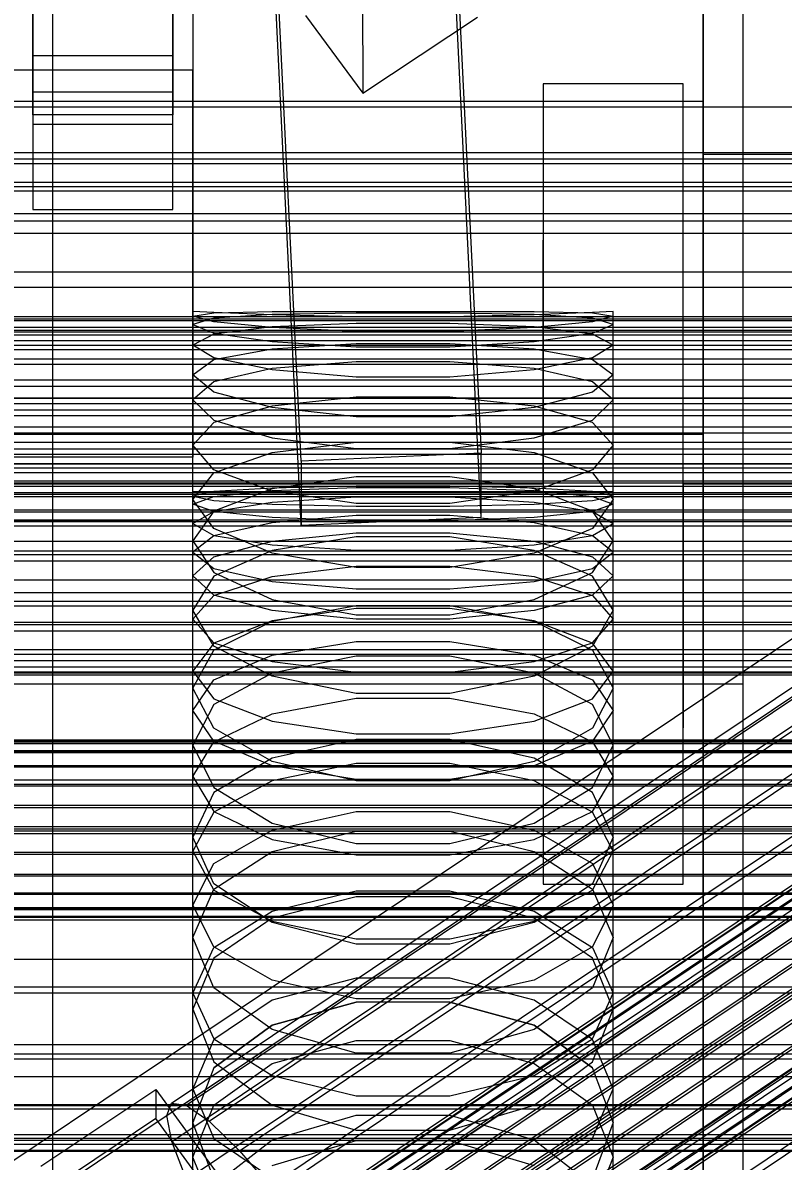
# Model space of a CAD drawing. Header units: millimetres. Extents: x -191664 to 191490, y -197311 to 10263.
# Drawn here: x 132 to 208, y -29967.7 to -29853.9 of the extents above; entities that cross this region are included whole.
import ezdxf

# ---------------------------------------------------------------- set-up
doc = ezdxf.new("R2010")
doc.units = ezdxf.units.MM
for name, color, linetype, lineweight in [('COTAS_USUARIO', 1, 'Continuous', 0), ('frontal_briquetadora', 7, 'Continuous', 0), ('frontal_C01', 7, 'Continuous', 0), ('frontal_C02', 7, 'Continuous', 0), ('frontal_C03', 7, 'Continuous', 0), ('frontal_secador', 7, 'Continuous', 0)]:
    doc.layers.add(name, color=color, linetype=linetype, lineweight=lineweight)
doc.dimstyles.new('PLANTA_100', dxfattribs={"dimtxt": 250, "dimasz": 150, "dimexe": 150, "dimexo": 80, "dimgap": 100, "dimtad": 1, "dimtih": 1, "dimtoh": 1, "dimdec": 1, "dimdsep": 46, "dimcen": 0.09, "dimclrd": 1, "dimclre": 1, "dimclrt": 1, "dimadec": 0, "dimazin": 0, "dimtfac": 1, "dimtdec": 4, "dimtofl": 0, "dimtmove": 0, "dimatfit": 3, "dimfxl": 1, "dimtolj": 1, "dimtzin": 0, "dimarcsym": 0})

# ---------------------------------------------------------------- blocks, each defined once
blk = doc.blocks.new('*D107')
at = {"layer": 'COTAS_USUARIO', "color": 1, "lineweight": -2, "transparency": 16777216}
for p, q in [((100, -29700), (1370, -29700)), ((1220, -29850), (1220, -30125)), ((100, -30275), (1370, -30275))]:
    blk.add_line(p, q, dxfattribs=at)
at = {"layer": 'COTAS_USUARIO', "color": 1, "transparency": 16777216}
for points in [[(1195, -29850), (1245, -29850), (1220, -29700)], [(1195, -30125), (1245, -30125), (1220, -30275)]]:
    blk.add_solid(points, dxfattribs=at)
at = {"layer": 'Defpoints', "color": 0, "transparency": 16777216}
for p in [(20, -29700), (20, -30275), (1220, -30275)]:
    blk.add_point(p, dxfattribs=at)
blk = doc.blocks.new('*D115')
at = {"layer": 'COTAS_USUARIO', "color": 1, "lineweight": -2, "transparency": 16777216}
for p, q in [((100, -29700), (1370, -29700)), ((1220, -29850), (1220, -30125)), ((100, -30275), (1370, -30275))]:
    blk.add_line(p, q, dxfattribs=at)
at = {"layer": 'COTAS_USUARIO', "color": 1, "transparency": 16777216}
for points in [[(1195, -29850), (1245, -29850), (1220, -29700)], [(1195, -30125), (1245, -30125), (1220, -30275)]]:
    blk.add_solid(points, dxfattribs=at)
at = {"layer": 'Defpoints', "color": 0, "transparency": 16777216}
for p in [(20, -29700), (20, -30275), (1220, -30275)]:
    blk.add_point(p, dxfattribs=at)
blk = doc.blocks.new('*D117')
at = {"layer": 'COTAS_USUARIO', "color": 1, "lineweight": -2, "transparency": 16777216}
for p, q in [((1200, -29280), (1200, -29130)), ((80, -29430), (1350, -29430)), ((80, -29710), (1350, -29710)), ((1200, -29860), (1200, -30010))]:
    blk.add_line(p, q, dxfattribs=at)
at = {"layer": 'COTAS_USUARIO', "color": 1, "transparency": 16777216}
for points in [[(1175, -29280), (1225, -29280), (1200, -29430)], [(1175, -29860), (1225, -29860), (1200, -29710)]]:
    blk.add_solid(points, dxfattribs=at)
at = {"layer": 'Defpoints', "color": 0, "transparency": 16777216}
for p in [(0, -29430), (0, -29710), (1200, -29710)]:
    blk.add_point(p, dxfattribs=at)
blk = doc.blocks.new('*D118')
at = {"layer": 'COTAS_USUARIO', "color": 1, "lineweight": -2, "transparency": 16777216}
for p, q in [((1200, -29560), (1200, -29410)), ((80, -29710), (1350, -29710)), ((80, -29990), (1350, -29990)), ((1200, -30140), (1200, -30290))]:
    blk.add_line(p, q, dxfattribs=at)
at = {"layer": 'COTAS_USUARIO', "color": 1, "transparency": 16777216}
for points in [[(1175, -29560), (1225, -29560), (1200, -29710)], [(1175, -30140), (1225, -30140), (1200, -29990)]]:
    blk.add_solid(points, dxfattribs=at)
at = {"layer": 'Defpoints', "color": 0, "transparency": 16777216}
for p in [(0, -29710), (0, -29990), (1200, -29990)]:
    blk.add_point(p, dxfattribs=at)
blk = doc.blocks.new('*D119')
at = {"layer": 'COTAS_USUARIO', "color": 1, "lineweight": -2, "transparency": 16777216}
for p, q in [((1200, -29840), (1200, -29690)), ((80, -29990), (1350, -29990)), ((80, -30270), (1350, -30270)), ((1200, -30420), (1200, -30570))]:
    blk.add_line(p, q, dxfattribs=at)
at = {"layer": 'COTAS_USUARIO', "color": 1, "transparency": 16777216}
for points in [[(1175, -29840), (1225, -29840), (1200, -29990)], [(1175, -30420), (1225, -30420), (1200, -30270)]]:
    blk.add_solid(points, dxfattribs=at)
at = {"layer": 'Defpoints', "color": 0, "transparency": 16777216}
for p in [(0, -29990), (0, -30270), (1200, -30270)]:
    blk.add_point(p, dxfattribs=at)

msp = doc.modelspace()

# ---------------------------------------------------------------- linework, layer by layer
at = {"layer": 'frontal_briquetadora', "color": 8, "true_color": 0x6f7d84}
for p, q in [((200, -29765), (200, -29920)), ((204, -29920), (204, -29765)), ((200, -29920), (-160, -29920)), ((204, -29920), (200, -29920)), ((200, -29920), (200, -30100)), ((204, -30100), (204, -29920))]:
    msp.add_line(p, q, dxfattribs=at)
at = {"layer": 'frontal_briquetadora', "color": 9, "true_color": 0xb9c3c2}
for p, q in [((200, -29835.82), (200, -29854.32)), ((200, -29854.68), (200, -29841.77)), ((200, -29842.57), (200, -29855.32)), ((200, -29861.77), (200, -29843.86)), ((200, -29845.01), (200, -29862.8)), ((200, -29848.56), (200, -29859.81)), ((200, -29860.32), (200, -29849.3)), ((200, -29869.69), (200, -29852.86)), ((200, -29854.32), (200, -29870.94)), ((200, -29863.7), (200, -29854.68)), ((200, -29855.32), (200, -29864.06)), ((184, -29860), (184, -29940)), ((198, -29860), (184, -29860)), ((198, -29940), (198, -29860)), ((200, -29859.81), (200, -29866.15)), ((200, -29866.34), (200, -29860.32)), ((200, -29861.77), (-160, -29861.77)), ((200, -29877.07), (200, -29861.77)), ((200, -29862.8), (200, -29877.88)), ((200, -29867.05), (200, -29863.7)), ((200, -29864.06), (200, -29867.05)), ((200, -29866.15), (200, -29866.34)), ((480, -29867.05), (200, -29867.05)), ((200, -29883.13), (200, -29869.69)), ((200, -29870.94), (200, -29884.04)), ((184, -29880.45), (184, -29875.63)), ((198, -29880.45), (198, -29875.63)), ((200, -29888.25), (200, -29877.07)), ((200, -29877.88), (200, -29888.77)), ((184, -29889.15), (184, -29880.45)), ((198, -29889.15), (198, -29880.45)), ((151.08, -29882.86), (149, -29882.75)), ((149, -29900.75), (149, -29882.75)), ((149, -29883.22), (151.08, -29882.88)), ((151.08, -29883.78), (149, -29883.22)), ((149, -29901.2), (149, -29883.22)), ((151.08, -29882.88), (156.91, -29882.76)), ((156.91, -29883.09), (151.08, -29882.86)), ((156.91, -29883.06), (151.08, -29883.42)), ((156.91, -29882.76), (165.33, -29882.75)), ((165.33, -29882.92), (156.91, -29883.06)), ((165.33, -29883.28), (156.91, -29883.09)), ((165.33, -29882.75), (174.67, -29882.75)), ((174.67, -29882.92), (165.33, -29882.92)), ((174.67, -29883.28), (165.33, -29883.28)), ((174.67, -29882.75), (183.09, -29882.76)), ((183.09, -29883.06), (174.67, -29882.92)), ((183.09, -29883.09), (174.67, -29883.28)), ((183.09, -29882.76), (188.92, -29882.88)), ((188.92, -29882.86), (183.09, -29883.09)), ((188.92, -29883.42), (183.09, -29883.06)), ((191, -29882.75), (188.92, -29882.86)), ((188.92, -29882.88), (191, -29883.22)), ((191, -29883.22), (188.92, -29883.78)), ((191, -29900.75), (191, -29882.75)), ((191, -29901.2), (191, -29883.22)), ((200, -29883.25), (200, -29882.75)), ((200, -29883.29), (200, -29882.75)), ((200, -29882.75), (200, -29883.22)), ((200, -29891.87), (200, -29883.13)), ((200, -29883.22), (200, -29884.7)), ((200, -29884.76), (200, -29883.25)), ((200, -29884.83), (200, -29883.29)), ((151.08, -29883.42), (149, -29884.06)), ((149, -29902), (149, -29884.06)), ((149, -29884.06), (151.08, -29884.91)), ((156.91, -29884.37), (151.08, -29883.78)), ((156.91, -29884.3), (151.08, -29885.02)), ((165.33, -29883.96), (156.91, -29884.3)), ((165.33, -29884.76), (156.91, -29884.37)), ((174.67, -29883.96), (165.33, -29883.96)), ((183.09, -29884.3), (174.67, -29883.96)), ((183.09, -29884.37), (174.67, -29884.76)), ((188.92, -29883.78), (183.09, -29884.37)), ((188.92, -29885.02), (183.09, -29884.3)), ((191, -29884.06), (188.92, -29883.42)), ((188.92, -29884.91), (191, -29884.06)), ((191, -29902), (191, -29884.06)), ((200, -29884.04), (200, -29892.35)), ((151.08, -29885.02), (149, -29886.11)), ((151.08, -29884.91), (156.91, -29885.75)), ((174.67, -29884.76), (165.33, -29884.76)), ((183.09, -29885.75), (188.92, -29884.91)), ((191, -29886.11), (188.92, -29885.02)), ((200, -29884.7), (200, -29887.18)), ((200, -29887.27), (200, -29884.76)), ((200, -29887.37), (200, -29884.83)), ((149, -29903.95), (149, -29886.11)), ((151.08, -29887.4), (149, -29886.11)), ((151.08, -29887.56), (156.91, -29886.49)), ((156.91, -29885.75), (165.33, -29886.27)), ((156.91, -29886.49), (165.33, -29885.95)), ((165.33, -29885.95), (174.67, -29885.95)), ((165.33, -29886.27), (174.67, -29886.27)), ((174.67, -29886.27), (183.09, -29885.75)), ((174.67, -29885.95), (183.09, -29886.49)), ((183.09, -29886.49), (188.92, -29887.56)), ((191, -29886.11), (188.92, -29887.4)), ((191, -29903.95), (191, -29886.11)), ((149, -29889.09), (151.08, -29887.56)), ((156.91, -29888.59), (151.08, -29887.4)), ((165.33, -29887.79), (156.91, -29888.46)), ((174.67, -29887.79), (165.33, -29887.79)), ((183.09, -29888.46), (174.67, -29887.79)), ((188.92, -29887.4), (183.09, -29888.59)), ((188.92, -29887.56), (191, -29889.09)), ((200, -29887.18), (200, -29890.65)), ((200, -29890.78), (200, -29887.27)), ((200, -29890.9), (200, -29887.37)), ((156.91, -29888.46), (151.08, -29889.77)), ((165.33, -29889.31), (156.91, -29888.59)), ((183.09, -29888.59), (174.67, -29889.31)), ((188.92, -29889.77), (183.09, -29888.46)), ((200, -29894.22), (200, -29888.25)), ((200, -29888.77), (200, -29894.4)), ((151.08, -29890.82), (149, -29889.09)), ((149, -29906.8), (149, -29889.09)), ((151.08, -29889.77), (149, -29891.59)), ((174.67, -29889.31), (165.33, -29889.31)), ((184, -29900), (184, -29889.15)), ((191, -29889.09), (188.92, -29890.82)), ((191, -29891.59), (188.92, -29889.77)), ((191, -29906.8), (191, -29889.09)), ((198, -29900), (198, -29889.15)), ((156.91, -29892.36), (151.08, -29890.82)), ((188.92, -29890.82), (183.09, -29892.36)), ((200, -29890.65), (200, -29895.12)), ((200, -29895.27), (200, -29890.78)), ((200, -29895.43), (200, -29890.9)), ((149, -29909.18), (149, -29891.59)), ((149, -29891.59), (151.08, -29893.62)), ((156.91, -29892.2), (151.08, -29893.86)), ((165.33, -29891.33), (156.91, -29892.2)), ((165.33, -29893.28), (156.91, -29892.36)), ((174.67, -29891.33), (165.33, -29891.33)), ((183.09, -29892.2), (174.67, -29891.33)), ((183.09, -29892.36), (174.67, -29893.28)), ((188.92, -29893.86), (183.09, -29892.2)), ((188.92, -29893.62), (191, -29891.59)), ((191, -29909.18), (191, -29891.59)), ((200, -29895.04), (200, -29891.87)), ((200, -29892.35), (200, -29895.04)), ((174.67, -29893.28), (165.33, -29893.28)), ((151.08, -29893.86), (149, -29896.12)), ((151.08, -29893.62), (156.91, -29895.39)), ((183.09, -29895.39), (188.92, -29893.62)), ((191, -29896.12), (188.92, -29893.86)), ((200, -29894.4), (200, -29894.22)), ((200, -29895.04), (-160, -29895.04)), ((156.91, -29895.39), (165.33, -29896.44)), ((156.91, -29896.86), (165.33, -29895.8)), ((165.33, -29895.8), (174.67, -29895.8)), ((174.67, -29896.44), (183.09, -29895.39)), ((174.67, -29895.8), (183.09, -29896.86)), ((200, -29895.12), (200, -29900.55)), ((200, -29900.74), (200, -29895.27)), ((200, -29900.93), (200, -29895.43)), ((151.08, -29898.58), (149, -29896.12)), ((149, -29913.5), (149, -29896.12)), ((151.08, -29898.87), (156.91, -29896.86)), ((165.33, -29896.44), (174.67, -29896.44)), ((183.09, -29896.86), (188.92, -29898.87)), ((191, -29896.12), (188.92, -29898.58)), ((191, -29913.5), (191, -29896.12)), ((149, -29901.55), (151.08, -29898.87)), ((156.91, -29900.7), (151.08, -29898.58)), ((188.92, -29898.58), (183.09, -29900.7)), ((188.92, -29898.87), (191, -29901.55)), ((184, -29900), (-194, -29900)), ((156.91, -29900.4), (151.08, -29900.75)), ((165.33, -29899.29), (156.91, -29900.47)), ((165.33, -29900.2), (156.91, -29900.4)), ((156.91, -29900.66), (165.33, -29900.33)), ((174.67, -29899.29), (165.33, -29899.29)), ((174.67, -29900.2), (165.33, -29900.2)), ((165.33, -29900.33), (174.67, -29900.33)), ((183.09, -29900.47), (174.67, -29899.29)), ((183.09, -29900.4), (174.67, -29900.2)), ((174.67, -29900.33), (183.09, -29900.66)), ((188.92, -29900.75), (183.09, -29900.4)), ((184, -29900), (184, -29910.85)), ((210, -29900), (198, -29900)), ((198, -29900), (198, -29910.85)), ((149, -29900.75), (151.08, -29900.75)), ((151.08, -29900.75), (149, -29901.2)), ((149, -29901.2), (151.08, -29901.65)), ((149, -29902), (151.08, -29901.26)), ((156.91, -29900.47), (151.08, -29902.71)), ((151.08, -29901.26), (156.91, -29900.66)), ((151.08, -29900.75), (156.91, -29900.75)), ((165.33, -29901.93), (156.91, -29900.7)), ((156.91, -29900.75), (165.33, -29900.75)), ((156.91, -29901.81), (165.33, -29901.28)), ((165.33, -29900.75), (174.67, -29900.75)), ((165.33, -29901.28), (174.67, -29901.28)), ((183.09, -29900.7), (174.67, -29901.93)), ((174.67, -29900.75), (183.09, -29900.75)), ((174.67, -29901.28), (183.09, -29901.81)), ((188.92, -29902.71), (183.09, -29900.47)), ((183.09, -29900.66), (188.92, -29901.26)), ((183.09, -29900.75), (188.92, -29900.75)), ((188.92, -29900.75), (191, -29900.75)), ((191, -29901.2), (188.92, -29900.75)), ((188.92, -29901.65), (191, -29901.2)), ((188.92, -29901.26), (191, -29902)), ((200, -29900.55), (200, -29906.95)), ((200, -29907.17), (200, -29900.74)), ((200, -29907.38), (200, -29900.93)), ((151.08, -29904.44), (149, -29901.55)), ((149, -29918.69), (149, -29901.55)), ((151.08, -29902.75), (149, -29902)), ((151.08, -29901.65), (156.91, -29902.01)), ((151.08, -29902.76), (156.91, -29901.81)), ((156.91, -29902.01), (165.33, -29902.21)), ((174.67, -29901.93), (165.33, -29901.93)), ((165.33, -29902.21), (174.67, -29902.21)), ((174.67, -29902.21), (183.09, -29902.01)), ((183.09, -29902.01), (188.92, -29901.65)), ((183.09, -29901.81), (188.92, -29902.76)), ((191, -29901.55), (188.92, -29904.44)), ((191, -29902), (188.92, -29902.75)), ((191, -29918.69), (191, -29901.55)), ((151.08, -29902.71), (149, -29905.68)), ((149, -29903.95), (151.08, -29902.76)), ((156.91, -29903.34), (151.08, -29902.75)), ((165.33, -29903.13), (156.91, -29903.86)), ((165.33, -29903.67), (156.91, -29903.34)), ((174.67, -29903.13), (165.33, -29903.13)), ((174.67, -29903.67), (165.33, -29903.67)), ((183.09, -29903.86), (174.67, -29903.13)), ((183.09, -29903.34), (174.67, -29903.67)), ((188.92, -29902.75), (183.09, -29903.34)), ((191, -29905.68), (188.92, -29902.71)), ((188.92, -29902.76), (191, -29903.95)), ((149, -29903.95), (151.08, -29905.14)), ((156.91, -29903.86), (151.08, -29905.16)), ((156.91, -29906.9), (151.08, -29904.44)), ((156.91, -29905.72), (165.33, -29904.86)), ((165.33, -29904.86), (174.67, -29904.86)), ((174.67, -29904.86), (183.09, -29905.72)), ((188.92, -29905.16), (183.09, -29903.86)), ((188.92, -29904.44), (183.09, -29906.9)), ((188.92, -29905.14), (191, -29903.95)), ((151.08, -29905.16), (149, -29906.8)), ((149, -29922.63), (149, -29905.68)), ((149, -29905.68), (151.08, -29908.85)), ((151.08, -29905.14), (156.91, -29906.09)), ((151.08, -29907.26), (156.91, -29905.72)), ((165.33, -29905.27), (156.91, -29906.64)), ((174.67, -29905.27), (165.33, -29905.27)), ((183.09, -29906.64), (174.67, -29905.27)), ((183.09, -29906.09), (188.92, -29905.14)), ((183.09, -29905.72), (188.92, -29907.26)), ((191, -29906.8), (188.92, -29905.16)), ((188.92, -29908.85), (191, -29905.68)), ((191, -29922.63), (191, -29905.68)), ((149, -29906.8), (151.08, -29908.43)), ((156.91, -29906.64), (151.08, -29909.22)), ((156.91, -29906.09), (165.33, -29906.62)), ((165.33, -29908.33), (156.91, -29906.9)), ((165.33, -29906.62), (174.67, -29906.62)), ((174.67, -29906.62), (183.09, -29906.09)), ((183.09, -29906.9), (174.67, -29908.33)), ((188.92, -29909.22), (183.09, -29906.64)), ((188.92, -29908.43), (191, -29906.8)), ((200, -29906.95), (200, -29914.29)), ((200, -29914.54), (200, -29907.17)), ((149, -29909.18), (151.08, -29907.26)), ((156.91, -29909.25), (165.33, -29908.2)), ((165.33, -29908.2), (174.67, -29908.2)), ((174.67, -29908.33), (165.33, -29908.33)), ((174.67, -29908.2), (183.09, -29909.25)), ((188.92, -29907.26), (191, -29909.18)), ((200, -29914.78), (200, -29907.38)), ((151.08, -29911.11), (149, -29909.18)), ((151.08, -29909.22), (149, -29912.61)), ((151.08, -29908.43), (156.91, -29909.73)), ((151.08, -29908.85), (156.91, -29911.53)), ((151.08, -29911.14), (156.91, -29909.25)), ((183.09, -29909.73), (188.92, -29908.43)), ((183.09, -29911.53), (188.92, -29908.85)), ((183.09, -29909.25), (188.92, -29911.14)), ((191, -29909.18), (188.92, -29911.11)), ((191, -29912.61), (188.92, -29909.22)), ((156.91, -29909.73), (165.33, -29910.46)), ((165.33, -29910.46), (174.67, -29910.46)), ((174.67, -29910.46), (183.09, -29909.73)), ((149, -29913.5), (151.08, -29911.14)), ((156.91, -29912.65), (151.08, -29911.11)), ((156.91, -29911.53), (165.33, -29913.08)), ((174.67, -29913.08), (183.09, -29911.53)), ((188.92, -29911.11), (183.09, -29912.65)), ((184, -29910.85), (184, -29919.55)), ((188.92, -29911.14), (191, -29913.5)), ((198, -29910.85), (198, -29919.55)), ((151.08, -29916.19), (149, -29912.61)), ((149, -29929.24), (149, -29912.61)), ((156.91, -29913.7), (165.33, -29912.14)), ((165.33, -29912.43), (156.91, -29913.67)), ((165.33, -29913.51), (156.91, -29912.65)), ((165.33, -29912.14), (174.67, -29912.14)), ((174.67, -29912.43), (165.33, -29912.43)), ((174.67, -29912.14), (183.09, -29913.7)), ((183.09, -29913.67), (174.67, -29912.43)), ((183.09, -29912.65), (174.67, -29913.51)), ((191, -29912.61), (188.92, -29916.19)), ((191, -29929.24), (191, -29912.61)), ((149, -29913.5), (151.08, -29915.86)), ((156.91, -29913.67), (151.08, -29915.9)), ((151.08, -29916.61), (156.91, -29913.7)), ((165.33, -29913.08), (174.67, -29913.08)), ((174.67, -29913.51), (165.33, -29913.51)), ((188.92, -29915.9), (183.09, -29913.67)), ((183.09, -29913.7), (188.92, -29916.61)), ((188.92, -29915.86), (191, -29913.5)), ((200, -29914.29), (200, -29922.56)), ((200, -29922.84), (200, -29914.54)), ((200, -29923.11), (200, -29914.78)), ((151.08, -29915.9), (149, -29918.69)), ((151.08, -29915.86), (156.91, -29917.75)), ((156.91, -29919.21), (151.08, -29916.19)), ((156.91, -29917.1), (165.33, -29915.73)), ((165.33, -29915.73), (174.67, -29915.73)), ((174.67, -29915.73), (183.09, -29917.1)), ((183.09, -29917.75), (188.92, -29915.86)), ((188.92, -29916.19), (183.09, -29919.21)), ((191, -29918.69), (188.92, -29915.9)), ((149, -29920.41), (151.08, -29916.61)), ((151.08, -29919.56), (156.91, -29917.1)), ((165.33, -29917.21), (156.91, -29918.89)), ((174.67, -29917.21), (165.33, -29917.21)), ((183.09, -29918.89), (174.67, -29917.21)), ((183.09, -29917.1), (188.92, -29919.56)), ((188.92, -29916.61), (191, -29920.41)), ((156.91, -29917.75), (165.33, -29918.8)), ((174.67, -29918.8), (183.09, -29917.75)), ((149, -29918.69), (151.08, -29921.48)), ((149, -29922.63), (151.08, -29919.56)), ((156.91, -29918.89), (151.08, -29922.02)), ((165.33, -29920.94), (156.91, -29919.21)), ((165.33, -29918.8), (174.67, -29918.8)), ((183.09, -29919.21), (174.67, -29920.94)), ((188.92, -29922.02), (183.09, -29918.89)), ((184, -29919.55), (184, -29924.37)), ((188.92, -29921.48), (191, -29918.69)), ((188.92, -29919.56), (191, -29922.63)), ((198, -29919.55), (198, -29924.37)), ((151.08, -29924.4), (149, -29920.41)), ((149, -29936.68), (149, -29920.41)), ((191, -29920.41), (188.92, -29924.4)), ((191, -29936.68), (191, -29920.41)), ((151.08, -29921.48), (156.91, -29923.71)), ((156.91, -29922.96), (165.33, -29921.4)), ((174.67, -29920.94), (165.33, -29920.94)), ((165.33, -29921.4), (174.67, -29921.4)), ((174.67, -29921.4), (183.09, -29922.96)), ((183.09, -29923.71), (188.92, -29921.48)), ((151.08, -29922.02), (149, -29926.09)), ((151.08, -29925.7), (149, -29922.63)), ((151.08, -29925.75), (156.91, -29922.96)), ((183.09, -29922.96), (188.92, -29925.75)), ((191, -29926.09), (188.92, -29922.02)), ((191, -29922.63), (188.92, -29925.7)), ((200, -29922.56), (200, -29931.74)), ((200, -29932.04), (200, -29922.84)), ((200, -29932.34), (200, -29923.11)), ((156.91, -29923.71), (165.33, -29924.95)), ((174.67, -29924.95), (183.09, -29923.71)), ((156.91, -29927.74), (151.08, -29924.4)), ((165.33, -29924.95), (174.67, -29924.95)), ((188.92, -29924.4), (183.09, -29927.74)), ((149, -29929.24), (151.08, -29925.75)), ((149, -29942.1), (149, -29926.09)), ((149, -29926.09), (151.08, -29930.34)), ((156.91, -29928.16), (151.08, -29925.7)), ((165.33, -29925.53), (156.91, -29927.39)), ((174.67, -29925.53), (165.33, -29925.53)), ((183.09, -29927.39), (174.67, -29925.53)), ((188.92, -29925.7), (183.09, -29928.16)), ((188.92, -29925.75), (191, -29929.24)), ((188.92, -29930.34), (191, -29926.09)), ((191, -29942.1), (191, -29926.09)), ((156.91, -29927.39), (151.08, -29930.84)), ((188.92, -29930.84), (183.09, -29927.39)), ((165.33, -29929.65), (156.91, -29927.74)), ((165.33, -29927.93), (156.91, -29929.66)), ((165.33, -29929.52), (156.91, -29928.16)), ((174.67, -29927.93), (165.33, -29927.93)), ((183.09, -29927.74), (174.67, -29929.65)), ((183.09, -29929.66), (174.67, -29927.93)), ((183.09, -29928.16), (174.67, -29929.52)), ((149, -29929.24), (151.08, -29932.72)), ((156.91, -29929.66), (151.08, -29932.79)), ((174.67, -29929.52), (165.33, -29929.52)), ((174.67, -29929.65), (165.33, -29929.65)), ((188.92, -29932.79), (183.09, -29929.66)), ((188.92, -29932.72), (191, -29929.24)), ((151.08, -29930.84), (149, -29935.3)), ((151.08, -29930.34), (156.91, -29933.89)), ((183.09, -29933.89), (188.92, -29930.34)), ((191, -29935.3), (188.92, -29930.84)), ((200, -29931.74), (200, -29941.79)), ((200, -29942.12), (200, -29932.04)), ((151.08, -29932.79), (149, -29936.68)), ((151.08, -29932.72), (156.91, -29935.52)), ((156.91, -29934.6), (165.33, -29932.74)), ((165.33, -29932.74), (174.67, -29932.74)), ((174.67, -29932.74), (183.09, -29934.6)), ((183.09, -29935.52), (188.92, -29932.72)), ((191, -29936.68), (188.92, -29932.79)), ((200, -29942.45), (200, -29932.34)), ((156.91, -29933.89), (165.33, -29935.92)), ((174.67, -29935.92), (183.09, -29933.89)), ((151.08, -29939.95), (149, -29935.3)), ((149, -29950.89), (149, -29935.3)), ((151.08, -29937.94), (156.91, -29934.6)), ((156.91, -29936.73), (165.33, -29934.69)), ((156.91, -29935.52), (165.33, -29937.07)), ((165.33, -29934.69), (174.67, -29934.69)), ((174.67, -29934.69), (183.09, -29936.73)), ((174.67, -29937.07), (183.09, -29935.52)), ((183.09, -29934.6), (188.92, -29937.94)), ((191, -29935.3), (188.92, -29939.95)), ((191, -29950.89), (191, -29935.3)), ((149, -29936.68), (151.08, -29940.58)), ((151.08, -29940.49), (156.91, -29936.73)), ((165.33, -29935.92), (174.67, -29935.92)), ((183.09, -29936.73), (188.92, -29940.49)), ((188.92, -29940.58), (191, -29936.68)), ((149, -29942.1), (151.08, -29937.94)), ((165.33, -29937.07), (174.67, -29937.07)), ((188.92, -29937.94), (191, -29942.1)), ((156.91, -29943.81), (151.08, -29939.95)), ((188.92, -29939.95), (183.09, -29943.81)), ((184, -29940), (198, -29940)), ((149, -29945.33), (151.08, -29940.49)), ((151.08, -29940.58), (156.91, -29943.7)), ((156.91, -29942.68), (165.33, -29940.65)), ((165.33, -29941.25), (156.91, -29943.4)), ((165.33, -29940.65), (174.67, -29940.65)), ((174.67, -29941.25), (165.33, -29941.25)), ((174.67, -29940.65), (183.09, -29942.68)), ((183.09, -29943.4), (174.67, -29941.25)), ((183.09, -29943.7), (188.92, -29940.58)), ((188.92, -29940.49), (191, -29945.33)), ((151.08, -29946.26), (149, -29942.1)), ((191, -29942.1), (188.92, -29946.26)), ((200, -29941.79), (200, -29952.7)), ((200, -29953.06), (200, -29942.12)), ((200, -29953.41), (200, -29942.45)), ((151.08, -29946.33), (156.91, -29942.68)), ((156.91, -29943.4), (151.08, -29947.37)), ((183.09, -29942.68), (188.92, -29946.33)), ((188.92, -29947.37), (183.09, -29943.4)), ((156.91, -29943.7), (165.33, -29945.44)), ((165.33, -29946), (156.91, -29943.81)), ((174.67, -29945.44), (183.09, -29943.7)), ((183.09, -29943.81), (174.67, -29946)), ((151.08, -29950.36), (149, -29945.33)), ((149, -29960.46), (149, -29945.33)), ((165.33, -29945.44), (174.67, -29945.44)), ((191, -29945.33), (188.92, -29950.36)), ((191, -29960.46), (191, -29945.33)), ((149, -29950.89), (151.08, -29946.33)), ((156.91, -29949.6), (151.08, -29946.26)), ((174.67, -29946), (165.33, -29946)), ((188.92, -29946.26), (183.09, -29949.6)), ((188.92, -29946.33), (191, -29950.89)), ((151.08, -29947.37), (149, -29952.47)), ((191, -29952.47), (188.92, -29947.37)), ((156.91, -29954.52), (151.08, -29950.36)), ((165.33, -29949.37), (156.91, -29951.57)), ((165.33, -29951.45), (156.91, -29949.6)), ((174.67, -29949.37), (165.33, -29949.37)), ((183.09, -29951.57), (174.67, -29949.37)), ((183.09, -29949.6), (174.67, -29951.45)), ((188.92, -29950.36), (183.09, -29954.52)), ((149, -29950.89), (151.08, -29955.45)), ((156.91, -29951.57), (151.08, -29955.52)), ((174.67, -29951.45), (165.33, -29951.45)), ((188.92, -29955.52), (183.09, -29951.57)), ((188.92, -29955.45), (191, -29950.89)), ((149, -29967.27), (149, -29952.47)), ((149, -29952.47), (151.08, -29957.74)), ((165.33, -29951.77), (156.91, -29954.08)), ((156.91, -29954.09), (165.33, -29951.77)), ((174.67, -29951.77), (165.33, -29951.77)), ((183.09, -29954.08), (174.67, -29951.77)), ((174.67, -29951.77), (183.09, -29954.09)), ((188.92, -29957.74), (191, -29952.47)), ((191, -29967.27), (191, -29952.47)), ((200, -29952.7), (200, -29964.44)), ((200, -29964.82), (200, -29953.06)), ((200, -29965.2), (200, -29953.41)), ((156.91, -29954.08), (151.08, -29958.34)), ((151.08, -29958.34), (156.91, -29954.09)), ((165.33, -29956.88), (156.91, -29954.52)), ((183.09, -29954.52), (174.67, -29956.88)), ((188.92, -29958.34), (183.09, -29954.08)), ((183.09, -29954.09), (188.92, -29958.34)), ((151.08, -29955.52), (149, -29960.46)), ((151.08, -29955.45), (156.91, -29959.1)), ((156.91, -29957.92), (165.33, -29955.61)), ((165.33, -29955.61), (174.67, -29955.61)), ((174.67, -29955.61), (183.09, -29957.92)), ((183.09, -29959.1), (188.92, -29955.45)), ((191, -29960.46), (188.92, -29955.52)), ((174.67, -29956.88), (165.33, -29956.88)), ((151.08, -29958.34), (149, -29963.81)), ((151.08, -29957.74), (156.91, -29962.09)), ((151.08, -29962.08), (156.91, -29957.92)), ((183.09, -29962.09), (188.92, -29957.74)), ((183.09, -29957.92), (188.92, -29962.08)), ((191, -29963.81), (188.92, -29958.34)), ((156.91, -29959.1), (165.33, -29961.13)), ((174.67, -29961.13), (183.09, -29959.1)), ((149, -29960.46), (151.08, -29965.4)), ((188.92, -29965.4), (191, -29960.46)), ((165.33, -29961.13), (174.67, -29961.13)), ((149, -29967.27), (151.08, -29962.08)), ((156.91, -29962.09), (165.33, -29964.56)), ((174.67, -29964.56), (183.09, -29962.09)), ((188.92, -29962.08), (191, -29967.27)), ((151.08, -29969.44), (149, -29963.81)), ((149, -29978.09), (149, -29963.81)), ((156.91, -29965.54), (165.33, -29963.06)), ((165.33, -29963.06), (174.67, -29963.06)), ((174.67, -29963.06), (183.09, -29965.54)), ((191, -29963.81), (188.92, -29969.44)), ((191, -29978.09), (191, -29963.81)), ((165.33, -29964.56), (174.67, -29964.56)), ((200, -29964.44), (200, -29976.97)), ((200, -29977.38), (200, -29964.82)), ((200, -29977.78), (200, -29965.2)), ((151.08, -29965.4), (156.91, -29969.36)), ((151.08, -29970.08), (156.91, -29965.54)), ((156.91, -29968.09), (165.33, -29965.62)), ((165.33, -29965.62), (174.67, -29965.62)), ((174.67, -29965.62), (183.09, -29968.09)), ((183.09, -29969.36), (188.92, -29965.4)), ((183.09, -29965.54), (188.92, -29970.08)), ((151.08, -29972.45), (149, -29967.27)), ((191, -29967.27), (188.92, -29972.45))]:
    msp.add_line(p, q, dxfattribs=at)
at = {"layer": 'frontal_C01', "color": 139, "true_color": 0x354b57}
for p, q in [((133, -29860.83), (133, -29815.36)), ((147, -29815.36), (147, -29860.83)), ((133, -29818.56), (133, -29864.04)), ((147, -29864.04), (147, -29818.56)), ((159.83, -29897.7), (156.96, -29838.89)), ((174.94, -29838.1), (177.81, -29896.92)), ((177.81, -29903.32), (174.94, -29844.5)), ((159.83, -29904.11), (156.96, -29845.29)), ((165.93, -29845.57), (165.98, -29860.94)), ((133, -29863.1), (133, -29847.73)), ((133, -29857.21), (133, -29847.73)), ((147, -29847.73), (147, -29863.1)), ((147, -29847.73), (147, -29857.21)), ((149, -29852.22), (149, -29858.62)), ((149, -29852.22), (149, -29897.31)), ((160.25, -29853.18), (165.98, -29860.94)), ((165.98, -29860.94), (177.45, -29853.33)), ((147, -29857.21), (133, -29857.21)), ((133, -29857.21), (133, -29872.57)), ((147, -29872.57), (147, -29857.21)), ((149, -29858.62), (131, -29858.62)), ((149, -29903.71), (149, -29858.62)), ((147, -29860.83), (133, -29860.83)), ((133, -29860.83), (133, -29864.04)), ((147, -29864.04), (147, -29860.83)), ((147, -29863.1), (133, -29863.1)), ((133, -29863.1), (133, -29872.57)), ((147, -29872.57), (147, -29863.1)), ((133, -29864.04), (147, -29864.04)), ((133, -29872.57), (147, -29872.57)), ((-425, -29891.43), (425, -29891.43)), ((177.81, -29896.92), (159.83, -29897.7)), ((177.81, -29903.32), (177.81, -29896.92)), ((149, -29897.31), (131, -29897.31)), ((149, -29903.71), (149, -29897.31)), ((159.83, -29897.7), (159.83, -29904.11)), ((425, -29902.8), (-425, -29902.8)), ((131, -29903.71), (149, -29903.71)), ((159.83, -29904.11), (177.81, -29903.32)), ((425, -29907.7), (-425, -29907.7)), ((-425, -29919.06), (425, -29919.06))]:
    msp.add_line(p, q, dxfattribs=at)
at = {"layer": 'frontal_C02', "color": 252, "true_color": 0x83939a}
for p, q in [((146.87, -29961.87), (331.18, -29838.38)), ((148.32, -29962.07), (332.63, -29838.58)), ((146.38, -29963.11), (330.69, -29839.63)), ((150.63, -29963.69), (334.94, -29840.21)), ((146.89, -29965.71), (331.2, -29842.23)), ((153.64, -29966.63), (337.95, -29843.15)), ((148.35, -29969.49), (332.66, -29846.01)), ((157.15, -29970.69), (341.46, -29847.2)), ((150.67, -29974.19), (334.98, -29850.7)), ((345.23, -29852.1), (160.92, -29975.58)), ((153.69, -29979.49), (338, -29856)), ((164.69, -29980.98), (349, -29857.5)), ((157.21, -29985.03), (341.52, -29861.54)), ((168.21, -29986.52), (352.52, -29863.04)), ((-311.15, -29866.87), (311.15, -29866.87)), ((160.98, -29990.43), (345.29, -29866.94)), ((-311.15, -29867.5), (311.15, -29867.5)), ((-311.15, -29867.96), (311.15, -29867.96)), ((171.23, -29991.82), (355.54, -29868.34)), ((-311.15, -29869.83), (311.15, -29869.83)), ((-311.15, -29870.71), (311.15, -29870.71)), ((164.75, -29995.32), (349.06, -29871.84)), ((-311.15, -29873.68), (311.15, -29873.68)), ((-311.15, -29874.93), (311.15, -29874.93)), ((-311.15, -29878.8), (311.15, -29878.8)), ((-311.15, -29880.33), (311.15, -29880.33)), ((311.15, -29884.83), (-311.15, -29884.83)), ((-311.15, -29886.54), (311.15, -29886.54)), ((-311.15, -29891.37), (311.15, -29891.37)), ((-311.15, -29893.14), (311.15, -29893.14)), ((-311.15, -29897.97), (311.15, -29897.97)), ((-311.15, -29899.68), (311.15, -29899.68)), ((-311.15, -29904.18), (311.15, -29904.18)), ((-311.15, -29905.71), (311.15, -29905.71)), ((-311.15, -29909.58), (311.15, -29909.58)), ((-311.15, -29910.83), (311.15, -29910.83)), ((-311.15, -29913.79), (311.15, -29913.79)), ((-311.15, -29914.68), (311.15, -29914.68)), ((-311.15, -29916.54), (311.15, -29916.54)), ((-311.15, -29917), (311.15, -29917)), ((-311.15, -29917.64), (311.15, -29917.64)), ((146.38, -29963.11), (146.87, -29961.87)), ((146.87, -29961.87), (148.32, -29962.07)), ((148.32, -29962.07), (150.63, -29963.69)), ((146.89, -29965.71), (146.38, -29963.11)), ((150.63, -29963.69), (153.64, -29966.63)), ((148.35, -29969.49), (146.89, -29965.71)), ((153.64, -29966.63), (157.15, -29970.69))]:
    msp.add_line(p, q, dxfattribs=at)
at = {"layer": 'frontal_C02', "color": 9, "true_color": 0xbac6cb}
for p, q in [((141.22, -29985.39), (355.02, -29842.15)), ((141.73, -29985.46), (355.53, -29842.22)), ((141.04, -29985.84), (354.84, -29842.59)), ((142.55, -29986.04), (356.35, -29842.8)), ((141.22, -29986.76), (355.02, -29843.51)), ((143.62, -29987.08), (357.42, -29843.84)), ((141.74, -29988.09), (355.54, -29844.85)), ((144.86, -29988.52), (358.66, -29845.28)), ((142.56, -29989.76), (356.36, -29846.52)), ((360, -29847.01), (146.2, -29990.25)), ((143.64, -29991.64), (357.43, -29848.4)), ((147.53, -29992.17), (361.33, -29848.93)), ((144.88, -29993.6), (358.68, -29850.36)), ((148.78, -29994.13), (362.58, -29850.89)), ((146.22, -29995.51), (360.02, -29852.27)), ((149.85, -29996.01), (363.65, -29852.77)), ((147.55, -29997.25), (361.35, -29854.01)), ((150.67, -29997.67), (364.47, -29854.43)), ((148.8, -29998.69), (362.6, -29855.44)), ((151.19, -29999.01), (364.99, -29855.77)), ((149.86, -29999.73), (363.66, -29856.49)), ((150.68, -30000.3), (364.48, -29857.06)), ((151.2, -30000.37), (364.99, -29857.13)), ((151.37, -29999.93), (365.17, -29856.69)), ((-440, -29883.26), (440, -29883.26)), ((-440, -29883.48), (440, -29883.48)), ((-440, -29883.65), (440, -29883.65)), ((-440, -29884.31), (440, -29884.31)), ((-440, -29884.62), (440, -29884.62)), ((-440, -29885.67), (440, -29885.67)), ((-440, -29886.11), (440, -29886.11)), ((-440, -29887.48), (440, -29887.48)), ((-440, -29888.03), (440, -29888.03)), ((440, -29889.62), (-440, -29889.62)), ((-440, -29890.23), (440, -29890.23)), ((-440, -29891.94), (440, -29891.94)), ((-440, -29892.57), (440, -29892.57)), ((-440, -29894.28), (440, -29894.28)), ((-440, -29894.88), (440, -29894.88)), ((-440, -29896.48), (440, -29896.48)), ((-440, -29897.02), (440, -29897.02)), ((-440, -29898.39), (440, -29898.39)), ((-440, -29898.83), (440, -29898.83)), ((-440, -29899.89), (440, -29899.89)), ((-440, -29900.2), (440, -29900.2)), ((-440, -29900.86), (440, -29900.86)), ((-440, -29901.02), (440, -29901.02)), ((-440, -29901.25), (440, -29901.25))]:
    msp.add_line(p, q, dxfattribs=at)
at = {"layer": 'frontal_C02', "color": 139, "true_color": 0x345e4e}
for p, q in [((228.3, -29902.47), (130, -29968.33)), ((130, -29974.07), (228.3, -29908.22))]:
    msp.add_line(p, q, dxfattribs=at)
at = {"layer": 'frontal_C02', "color": 139, "true_color": 0x354b57}
for p, q in [((-450, -29914.05), (450, -29914.05)), ((450, -29925.74), (-450, -29925.74)), ((450, -29947.52), (-450, -29947.52)), ((-450, -29959.21), (450, -29959.21)), ((133.81, -29968.18), (145.28, -29960.5)), ((145.28, -29960.5), (145.29, -29963.42)), ((145.28, -29960.5), (172.81, -29998.09)), ((145.29, -29963.42), (133.82, -29971.11)), ((172.82, -30001.02), (145.29, -29963.42))]:
    msp.add_line(p, q, dxfattribs=at)
at = {"layer": 'frontal_C03', "color": 139, "true_color": 0x354b57}
for p, q in [((-450, -29885.09), (450, -29885.09)), ((450, -29895.86), (-450, -29895.86)), ((450, -29918.8), (-450, -29918.8)), ((-450, -29929.57), (450, -29929.57))]:
    msp.add_line(p, q, dxfattribs=at)
at = {"layer": 'frontal_C03', "color": 139, "true_color": 0x345e4e}
for p, q in [((250, -29897.97), (0, -29897.97)), ((0, -29903.75), (250, -29903.75))]:
    msp.add_line(p, q, dxfattribs=at)
at = {"layer": 'frontal_C03', "color": 252, "true_color": 0x83939a}
for p, q in [((-250, -29902.57), (250, -29902.57)), ((-250, -29903.57), (250, -29903.57)), ((-250, -29903.75), (250, -29903.75)), ((-250, -29906.68), (250, -29906.68)), ((-250, -29907.03), (250, -29907.03)), ((-250, -29911.69), (250, -29911.69)), ((-250, -29912.18), (250, -29912.18)), ((-250, -29918.26), (250, -29918.26)), ((-250, -29918.87), (250, -29918.87)), ((250, -29925.95), (-250, -29925.95)), ((-250, -29926.62), (250, -29926.62)), ((-250, -29934.22), (250, -29934.22)), ((-250, -29934.91), (250, -29934.91)), ((-250, -29942.51), (250, -29942.51)), ((-250, -29943.18), (250, -29943.18)), ((-250, -29950.26), (250, -29950.26)), ((-250, -29950.86), (250, -29950.86)), ((-250, -29956.94), (250, -29956.94)), ((-250, -29957.44), (250, -29957.44)), ((-250, -29962.1), (250, -29962.1)), ((-250, -29962.45), (250, -29962.45)), ((-250, -29965.38), (250, -29965.38)), ((-250, -29965.56), (250, -29965.56)), ((-250, -29966.56), (250, -29966.56))]:
    msp.add_line(p, q, dxfattribs=at)
at = {"layer": 'frontal_C03', "color": 9, "true_color": 0xbac6cb}
for p, q in [((-268, -29925.56), (268, -29925.56)), ((-268, -29925.85), (268, -29925.85)), ((-268, -29925.9), (268, -29925.9)), ((-268, -29926.72), (268, -29926.72)), ((-268, -29926.82), (268, -29926.82)), ((-268, -29928.13), (268, -29928.13)), ((-268, -29928.27), (268, -29928.27)), ((-268, -29929.98), (268, -29929.98)), ((-268, -29930.15), (268, -29930.15)), ((268, -29932.14), (-268, -29932.14)), ((-268, -29932.33), (268, -29932.33)), ((-268, -29934.47), (268, -29934.47)), ((-268, -29934.66), (268, -29934.66)), ((-268, -29936.8), (268, -29936.8)), ((-268, -29936.99), (268, -29936.99)), ((-268, -29938.98), (268, -29938.98)), ((-268, -29939.15), (268, -29939.15)), ((-268, -29940.86), (268, -29940.86)), ((-268, -29941), (268, -29941)), ((-268, -29942.31), (268, -29942.31)), ((-268, -29942.41), (268, -29942.41)), ((-268, -29943.23), (268, -29943.23)), ((-268, -29943.28), (268, -29943.28)), ((-268, -29943.56), (268, -29943.56))]:
    msp.add_line(p, q, dxfattribs=at)
at = {"layer": 'frontal_secador', "color": 142, "true_color": 0x159eb4}
msp.add_line((135, -30095), (135, -29805), dxfattribs=at)
at = {"layer": 'frontal_secador', "color": 253, "true_color": 0xa4b0b5}
for p, q in [((1250, -29862.35), (-1250, -29862.35)), ((1250, -29870.29), (-1250, -29870.29)), ((1250, -29873), (-1250, -29873))]:
    msp.add_line(p, q, dxfattribs=at)
at = {"layer": 'frontal_secador', "color": 254, "true_color": 0xd2d7cc}
msp.add_line((-1250, -29956), (1250, -29956), dxfattribs=at)
at = {"layer": 'frontal_secador', "color": 253, "true_color": 0xa8b3b5}
for p, q in [((-1250, -29962), (1250, -29962)), ((1250, -29966), (-1250, -29966))]:
    msp.add_line(p, q, dxfattribs=at)
at = {"layer": 'frontal_secador', "color": 9, "true_color": 0xc7cdbf}
for p, q in [((-1250, -29965), (1250, -29965)), ((-1250, -29966.66), (1250, -29966.66))]:
    msp.add_line(p, q, dxfattribs=at)

# ---------------------------------------------------------------- dimensions: what is measured, and where the dimension line sits
at = {"layer": 'COTAS_USUARIO'}
for p1, p2, picture, middle in [((0, -29430), (0, -29710), '*D117', (1200, -29570)), ((0, -29710), (0, -29990), '*D118', (1200, -29850)), ((0, -29990), (0, -30270), '*D119', (1200, -30130)), ((20, -29700), (20, -30275), '*D107', (1220, -29987.5)), ((20, -29700), (20, -30275), '*D115', (1220, -29987.5))]:
    dim = msp.add_aligned_dim(p1=p1, p2=p2, distance=1200, dimstyle='PLANTA_100', dxfattribs=at)
    dim.commit()
    dim.dimension.update_dxf_attribs({"geometry": picture, "text_midpoint": middle})

doc.saveas('drawing.dxf')
